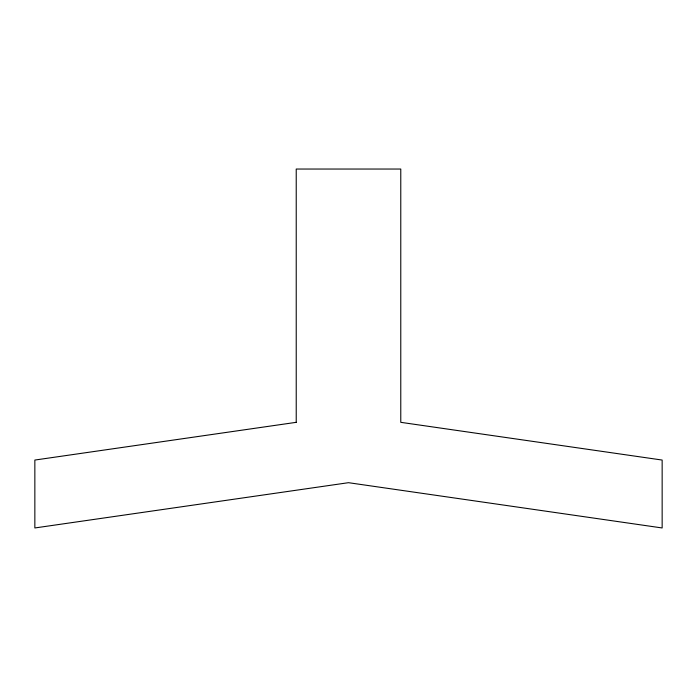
<?xml version="1.0" encoding="UTF-8"?>
<svg xmlns="http://www.w3.org/2000/svg" width="697" height="697" viewBox="0 0 697 697"><rect width="100%" height="100%" fill="white"/><g stroke="black" fill="none" stroke-linecap="round" stroke-linejoin="round"><path stroke-width="1.05" d="M296.225 422.33L34.85 460.055L34.85 527.96L348.5 482.69L662.15 527.96L662.15 460.055L400.775 422.33L400.775 169.04L296.225 169.04L296.225 422.33"/></g></svg>
